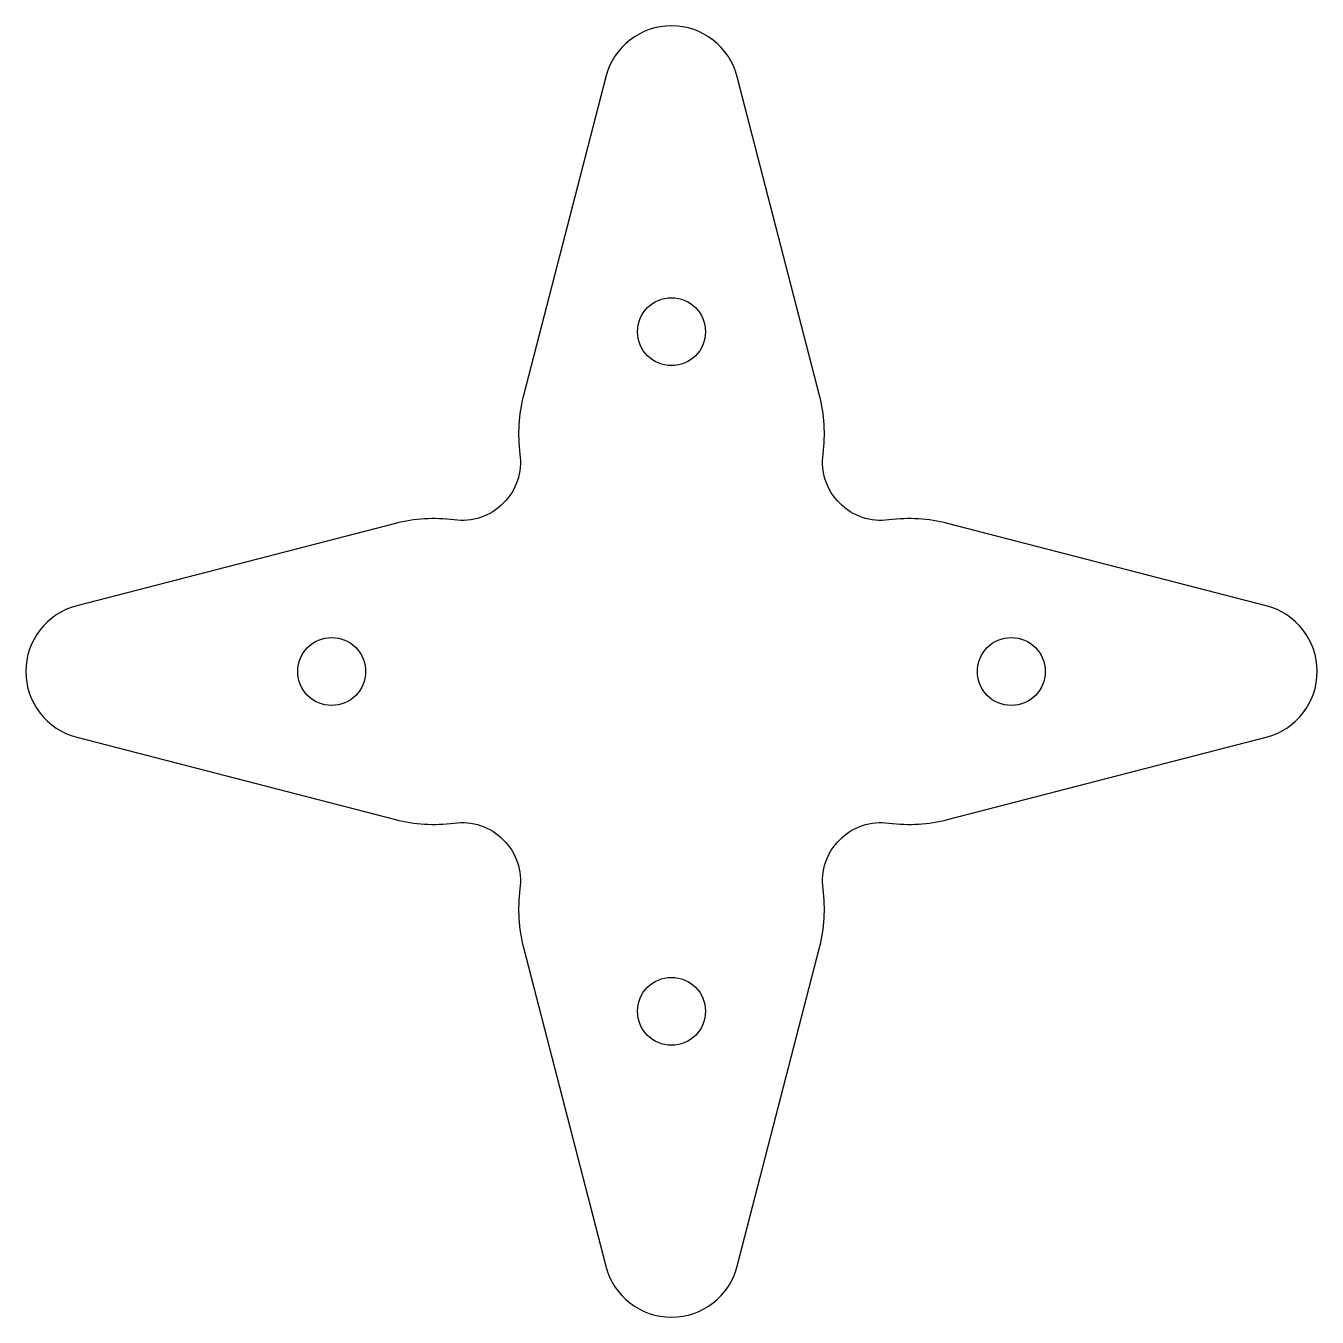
# Model space of a CAD drawing. Header units: millimetres. Extents: x -19 to 19, y -19 to 19.
import ezdxf

# ---------------------------------------------------------------- set-up
doc = ezdxf.new("R2010")
doc.units = ezdxf.units.MM

msp = doc.modelspace()

# ---------------------------------------------------------------- linework, layer by layer
msp.add_lwpolyline([(4.46, 6.4, 0.096911), (4.357, 8.125), (1.936, 17.5, 0.774597), (-1.936, 17.5), (-4.357, 8.125, 0.096911), (-4.46, 6.4, -0.494924), (-6.4, 4.46, 0.096911), (-8.125, 4.357), (-17.5, 1.936, 0.774597), (-17.5, -1.936), (-8.125, -4.357, 0.096911), (-6.4, -4.46, -0.494924), (-4.46, -6.4, 0.096911), (-4.357, -8.125), (-1.936, -17.5, 0.774597), (1.936, -17.5), (4.357, -8.125, 0.096911), (4.46, -6.4, -0.494924), (6.4, -4.46, 0.096911), (8.125, -4.357), (17.5, -1.936, 0.774597), (17.5, 1.936), (8.125, 4.357, 0.096911), (6.4, 4.46, -0.494924)], format="xyb", close=True)
for centre in [(0, 10), (-10, 0), (10, 0), (0, -10)]:
    msp.add_circle(centre, 1)

doc.saveas('drawing.dxf')
